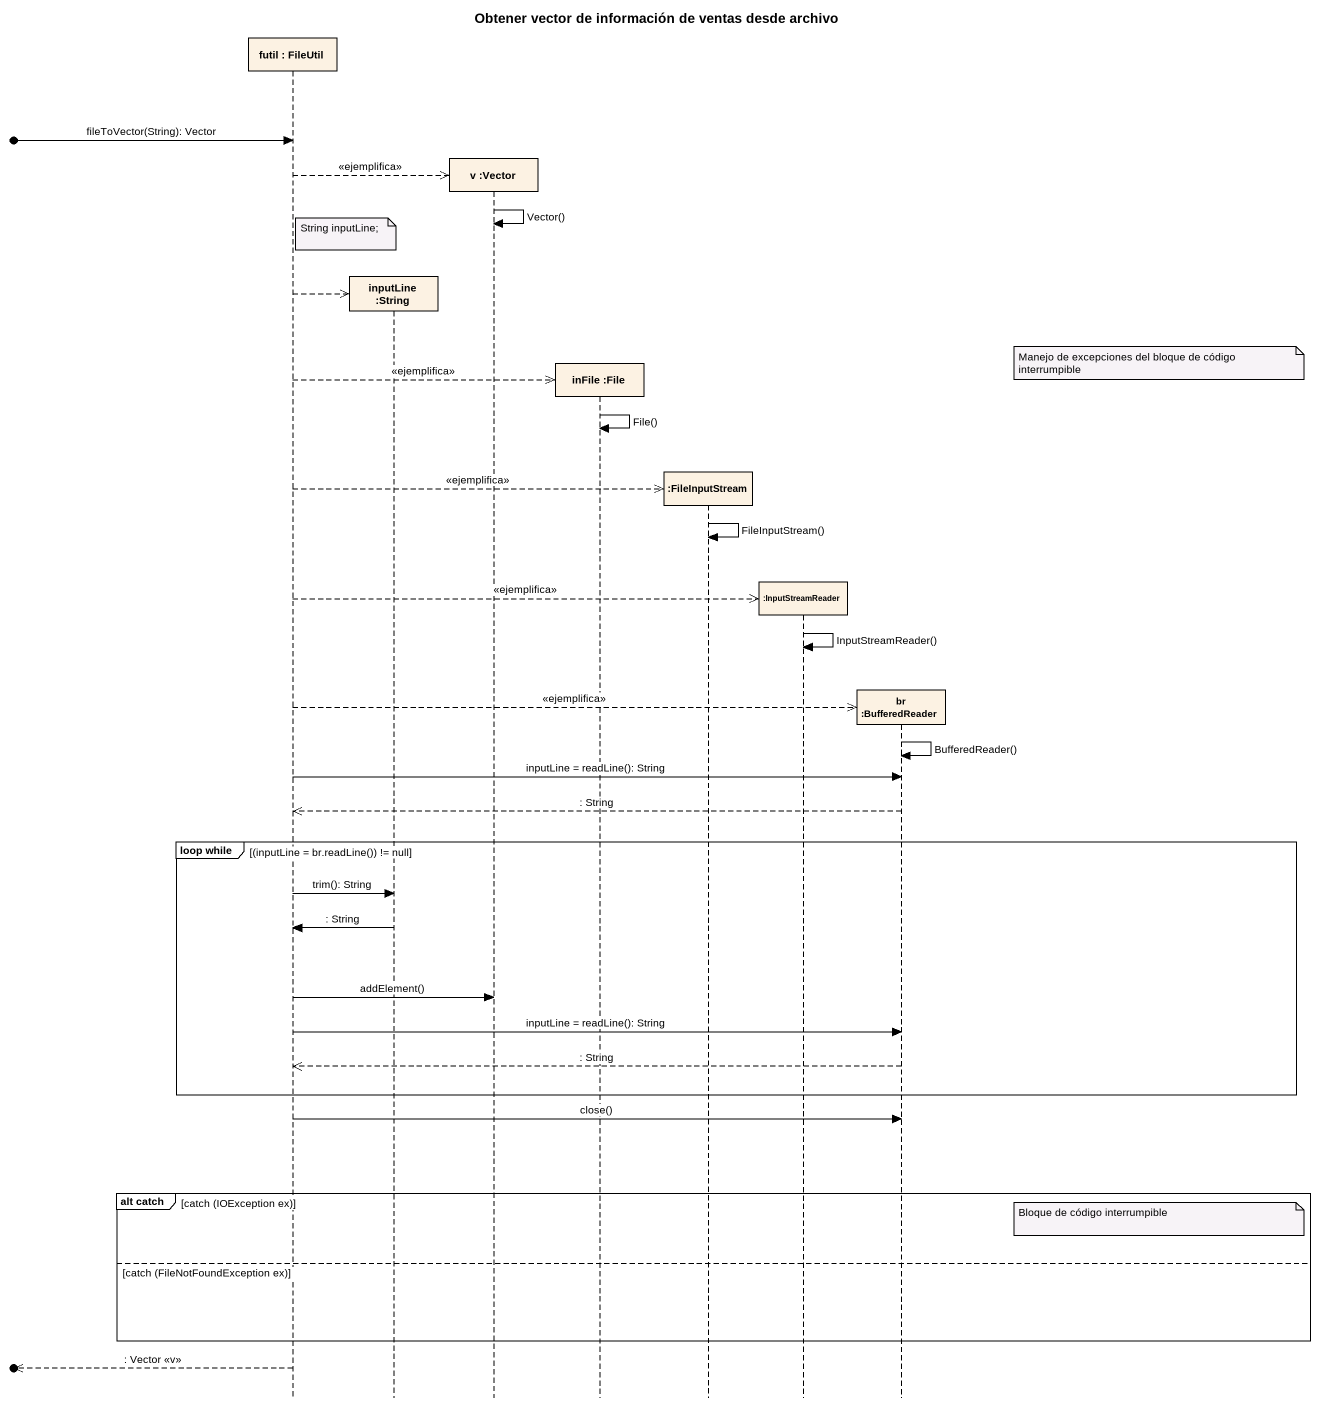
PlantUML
@startuml
title Obtener vector de información de ventas desde archivo
hide footbox
participant "futil : FileUtil" as futil
participant "inputLine :String" as inputLine_String
participant "v :Vector" as v_Vector
participant "inFile :File" as inFile_File
participant ":FileInputStream" as FileInputStream
participant ":InputStreamReader" as InputStreamReader
participant "br :BufferedReader" as br_BufferedReader

[o-> futil : fileToVector(String): Vector
futil -->> v_Vector ** : <<ejemplifica>>
v_Vector -> v_Vector : Vector()
note over inputLine_String : String inputLine;
futil -->> inputLine_String **
note right of br_BufferedReader : Manejo de excepciones del bloque de código interrumpible
futil -->> inFile_File ** : <<ejemplifica>>
inFile_File -> inFile_File : File()
futil -->> FileInputStream ** : <<ejemplifica>>
FileInputStream -> FileInputStream : FileInputStream()
futil -->> InputStreamReader ** : <<ejemplifica>>
InputStreamReader -> InputStreamReader : InputStreamReader()
futil -->> br_BufferedReader ** : <<ejemplifica>>
br_BufferedReader -> br_BufferedReader : BufferedReader()
futil -> br_BufferedReader : inputLine = readLine(): String
br_BufferedReader -->> futil : : String
group loop while [(inputLine = br.readLine()) != null]
  futil -> inputLine_String : trim(): String
  inputLine_String -> futil : : String
  futil -> v_Vector : addElement()
  futil -> br_BufferedReader : inputLine = readLine(): String
  br_BufferedReader -->> futil : : String
end
futil -> br_BufferedReader : close()
group alt catch [catch (IOException ex)]
  note right of br_BufferedReader : Bloque de código interrumpible
else catch (FileNotFoundException ex)
end
[o<<-- futil : : Vector <<v>>
@enduml
